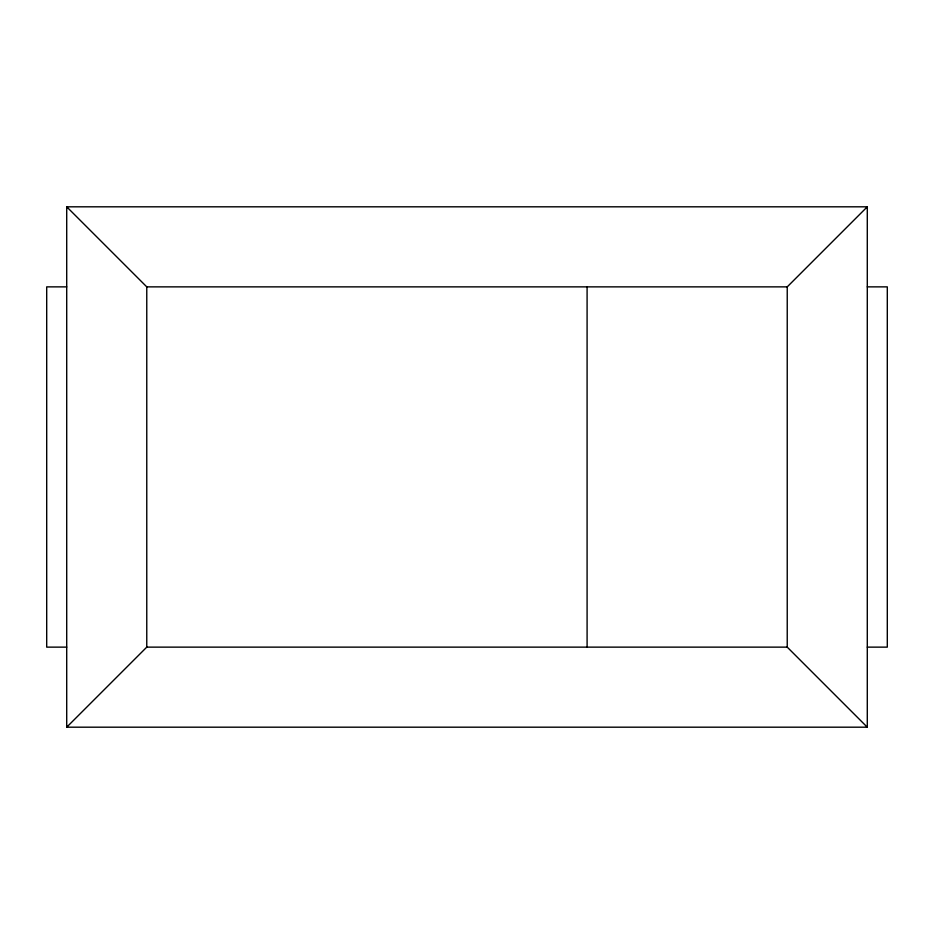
<?xml version="1.0" encoding="UTF-8"?>
<svg xmlns="http://www.w3.org/2000/svg" width="934" height="934" viewBox="0 0 934 934"><rect width="100%" height="100%" fill="white"/><g stroke="black" fill="none" stroke-linecap="round" stroke-linejoin="round"><path stroke-width="1.4" d="M66.711 727.189L146.766 647.134L787.234 647.134L867.289 727.189L867.289 206.811L66.711 206.811L66.711 727.189L867.289 727.189M66.711 206.811L146.766 286.866L787.234 286.866L867.289 206.811M66.711 286.866L46.7 286.866L46.7 647.134L66.711 647.134M867.289 286.866L887.3 286.866L887.3 647.134L867.289 647.134M787.234 286.866L787.234 647.134M587.089 286.866L587.089 647.134M146.766 286.866L146.766 647.134"/></g></svg>
